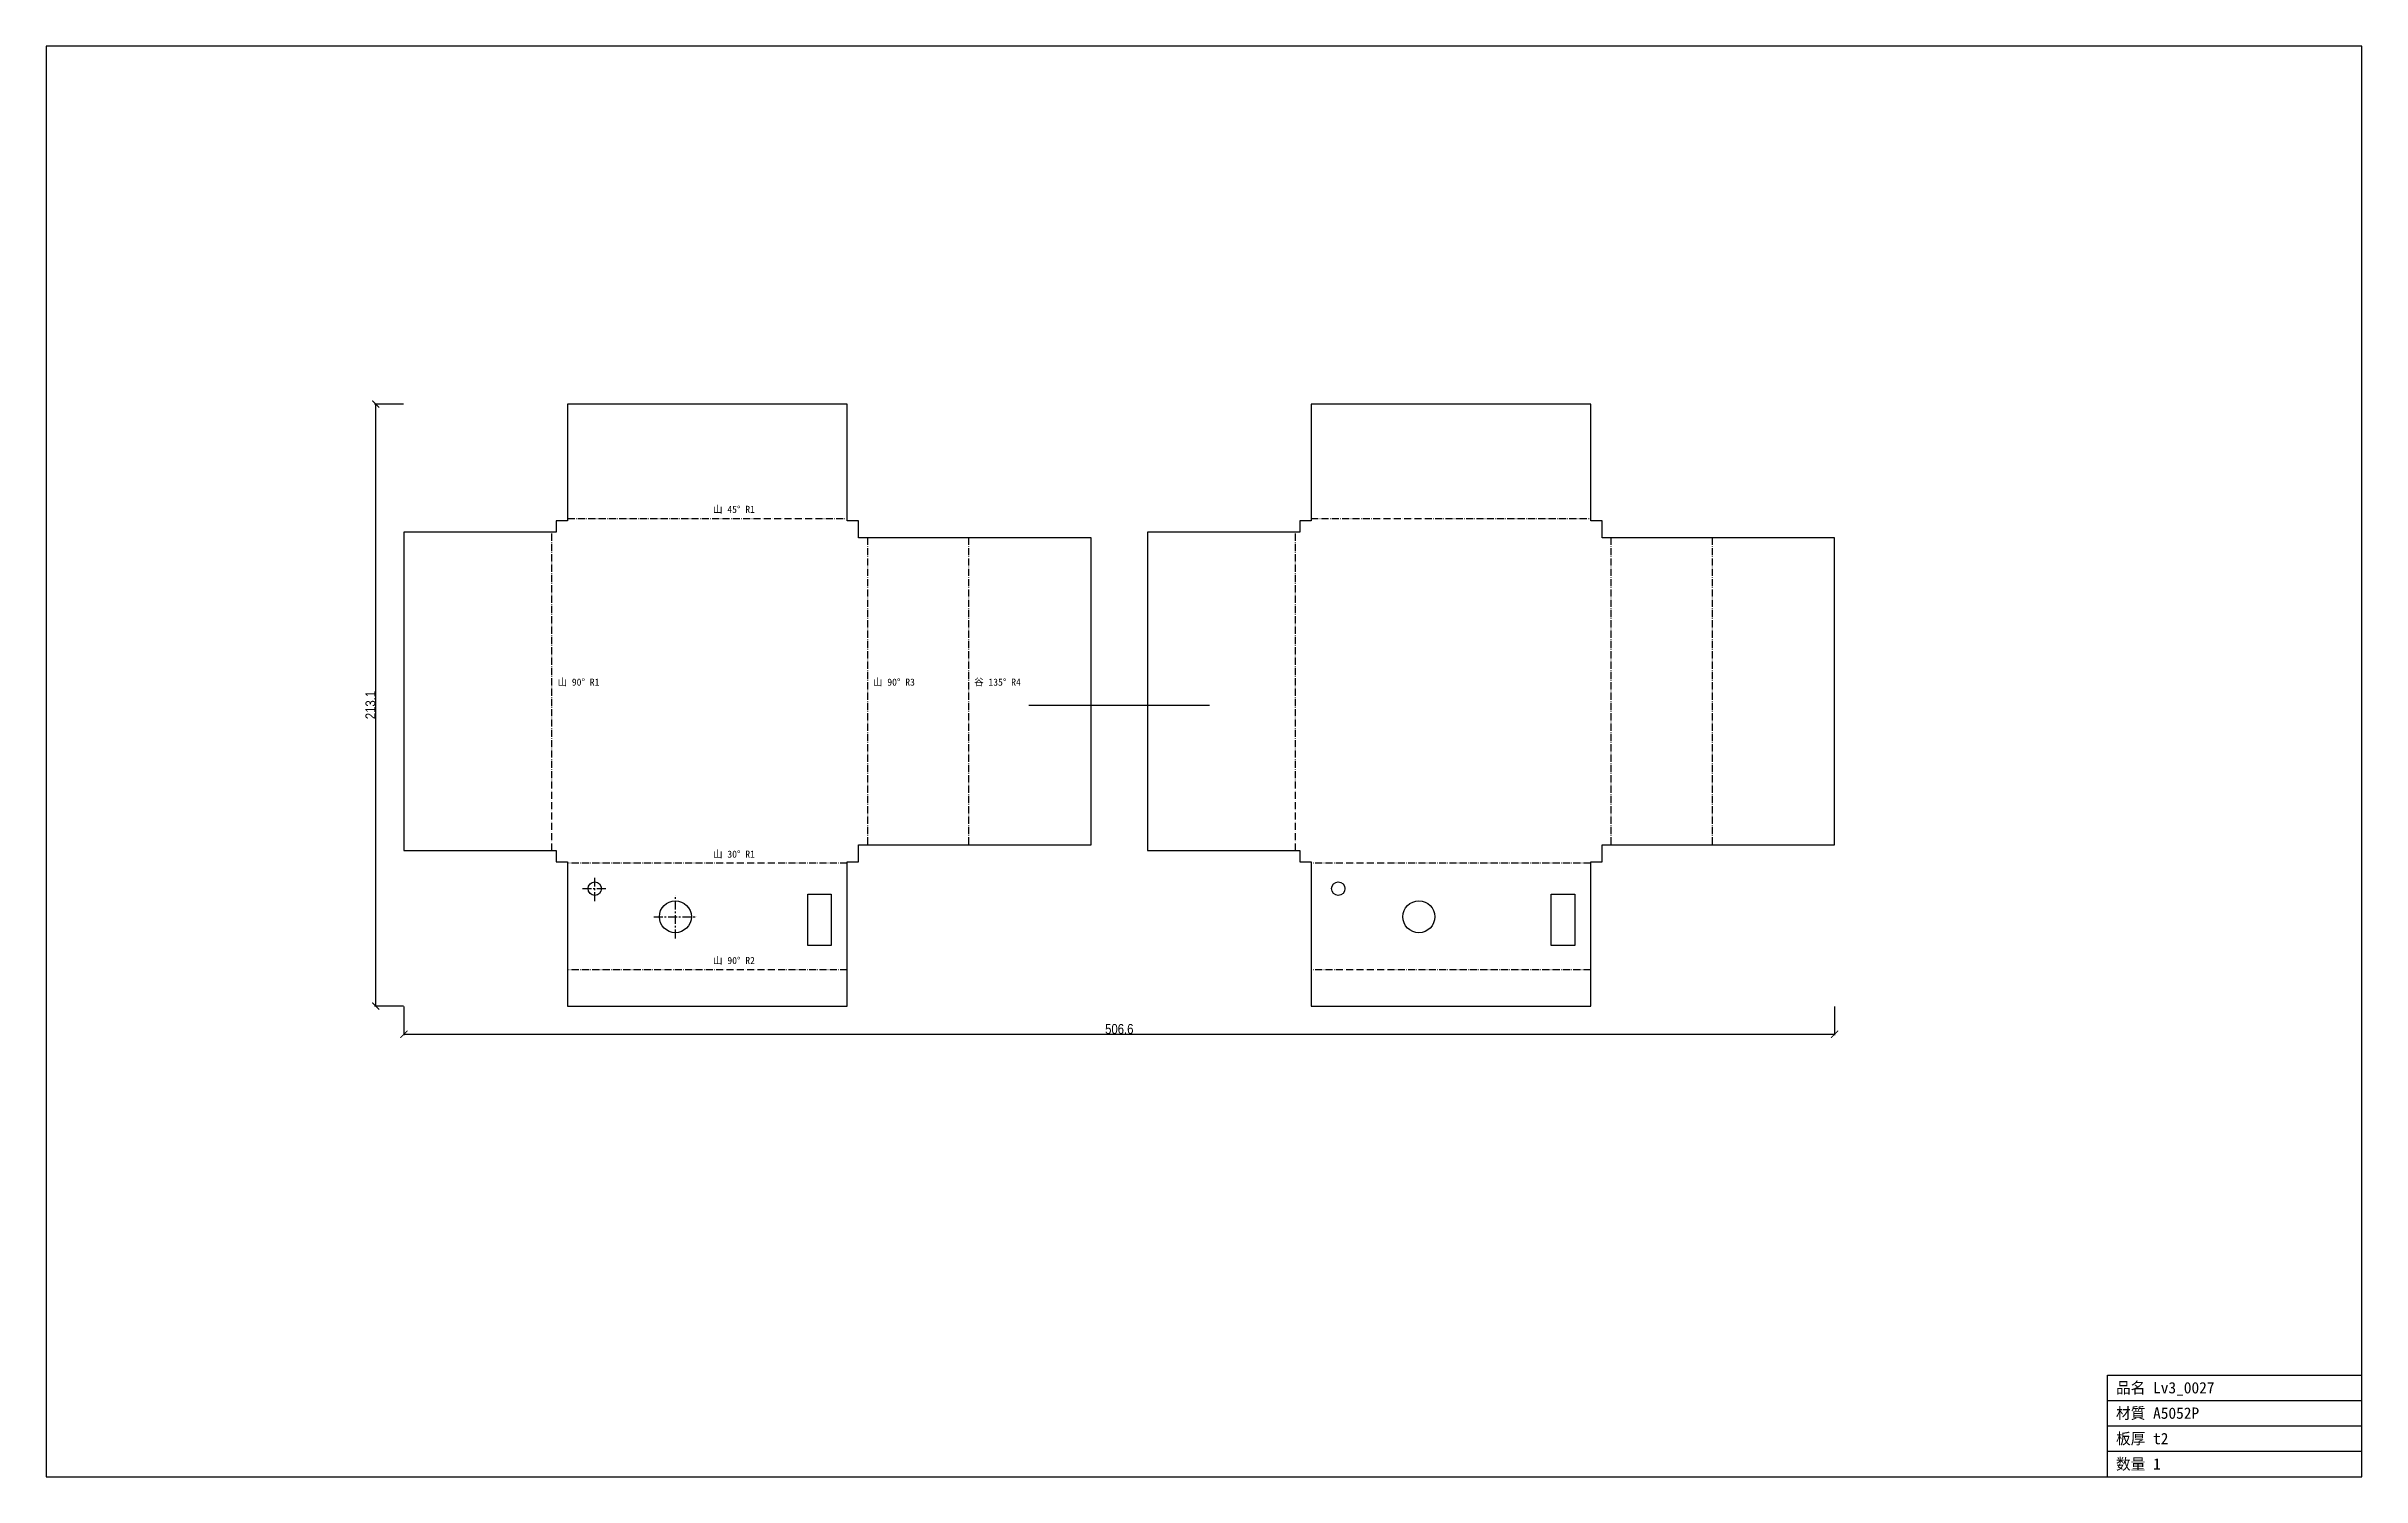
# Model space of a CAD drawing. Header units: millimetres. Extents: x -181 to 639, y -218 to 289.
import ezdxf

# ---------------------------------------------------------------- set-up
doc = ezdxf.new("R2010")
doc.units = ezdxf.units.MM
doc.linetypes.add('CENTER', pattern=[5.08, 3.175, -0.635, 0.635, -0.635])
doc.linetypes.add('DASHDOT', pattern=[3.556, 2.54, -0.508, 0, -0.508])
for name, color, linetype in [('BEND', 7, 'Continuous'), ('CENTER', 7, 'Continuous'), ('CUT', 7, 'Continuous'), ('DIM', 7, 'Continuous'), ('FRAME', 7, 'Continuous'), ('MARK', 7, 'Continuous'), ('TEXT', 7, 'Continuous')]:
    doc.layers.add(name, color=color, linetype=linetype)
doc.styles.add('OpenSansCondensed-Light', font='OpenSansCondensed-Light.ttf')
doc.dimstyles.new('EZDXF', dxfattribs={"dimtxt": 0.25, "dimasz": 0.175, "dimexe": 0.375, "dimexo": 0.125, "dimgap": 0.1, "dimtad": 1, "dimlfac": 100, "dimzin": 12, "dimdsep": 46, "dimtxsty": 'OpenSansCondensed-Light', "dimblk": 'ARCHTICK', "dimcen": 2.5, "dimazin": 3, "dimtfac": 0.5, "dimtmove": 2, "dimatfit": 3})

# ---------------------------------------------------------------- blocks, each defined once
blk = doc.blocks.new('_ARCHTICK')
at = {"color": 0, "linetype": 'BYBLOCK', "const_width": 0.15}
blk.add_lwpolyline([(-0.5, -0.5), (0.5, 0.5)], dxfattribs=at)

msp = doc.modelspace()

# ---------------------------------------------------------------- linework, layer by layer
at = {"layer": 'BEND', "color": 1, "linetype": 'DASHDOT'}
for p, q in [((-1.57, 4), (-1.57, 116.77)), ((4, 121.56), (103, 121.56)), ((261.73, 4), (261.73, 116.77)), ((267.3, 121.56), (366.3, 121.56)), ((110.14, 114.77), (110.14, 6)), ((145.96, 114.77), (145.96, 6)), ((373.44, 114.77), (373.44, 6)), ((409.26, 114.77), (409.26, 6)), ((103, -0.52), (4, -0.52)), ((366.3, -0.52), (267.3, -0.52)), ((103, -38.18), (4, -38.18)), ((366.3, -38.18), (267.3, -38.18))]:
    msp.add_line(p, q, dxfattribs=at)
at = {"layer": 'CENTER', "color": 1, "linetype": 'CENTER'}
for p, q in [((13.61, -13.86), (13.61, -5.12)), ((9.24, -9.49), (17.98, -9.49)), ((42.16, -27.08), (42.16, -11.77)), ((34.51, -19.43), (49.82, -19.43))]:
    msp.add_line(p, q, dxfattribs=at)
at = {"layer": 'CUT'}
for p, q in [((103, 162.11), (4, 162.11)), ((4, 162.11), (4, 120.77)), ((103, 120.77), (103, 162.11)), ((366.3, 162.11), (267.3, 162.11)), ((267.3, 162.11), (267.3, 120.77)), ((366.3, 120.77), (366.3, 162.11)), ((0, 116.77), (-53.94, 116.77)), ((-53.94, 116.77), (-53.94, 4)), ((4, 120.77), (0, 120.77)), ((0, 120.77), (0, 116.77)), ((107, 120.77), (103, 120.77)), ((107, 114.77), (107, 120.77)), ((263.3, 116.77), (209.36, 116.77)), ((209.36, 116.77), (209.36, 4)), ((267.3, 120.77), (263.3, 120.77)), ((263.3, 120.77), (263.3, 116.77)), ((370.3, 120.77), (366.3, 120.77)), ((370.3, 114.77), (370.3, 120.77)), ((189.36, 114.77), (107, 114.77)), ((189.36, 6), (189.36, 114.77)), ((452.66, 114.77), (370.3, 114.77)), ((452.66, 6), (452.66, 114.77)), ((-53.94, 4), (0, 4)), ((0, 4), (0, 0)), ((0, 0), (4, 0)), ((4, 0), (4, -51.04)), ((103, -51.04), (103, 0)), ((103, 0), (107, 0)), ((107, 0), (107, 6)), ((107, 6), (189.36, 6)), ((209.36, 4), (263.3, 4)), ((263.3, 4), (263.3, 0)), ((263.3, 0), (267.3, 0)), ((267.3, 0), (267.3, -51.04)), ((366.3, -51.04), (366.3, 0)), ((366.3, 0), (370.3, 0)), ((370.3, 0), (370.3, 6)), ((370.3, 6), (452.66, 6)), ((89.03, -29.59), (89.03, -11.46)), ((89.03, -11.46), (97.33, -11.46)), ((97.33, -11.46), (97.33, -29.59)), ((352.33, -29.59), (352.33, -11.46)), ((352.33, -11.46), (360.63, -11.46)), ((360.63, -11.46), (360.63, -29.59)), ((97.33, -29.59), (89.03, -29.59)), ((360.63, -29.59), (352.33, -29.59)), ((4, -51.04), (103, -51.04)), ((267.3, -51.04), (366.3, -51.04))]:
    msp.add_line(p, q, dxfattribs=at)
for centre, radius in [((13.61, -9.49), 2.37), ((276.91, -9.49), 2.37), ((42.16, -19.43), 5.66), ((305.46, -19.43), 5.66)]:
    msp.add_circle(centre, radius, dxfattribs=at)
at = {"layer": 'FRAME'}
for p, q in [((639.31, 288.76), (-180.59, 288.76)), ((-180.59, 288.76), (-180.59, -217.69)), ((639.31, -217.69), (639.31, 288.76)), ((549.31, -217.69), (549.31, -181.69)), ((549.31, -181.69), (639.31, -181.69)), ((549.31, -190.69), (639.31, -190.69)), ((549.31, -199.69), (639.31, -199.69)), ((549.31, -208.69), (639.31, -208.69)), ((-180.59, -217.69), (639.31, -217.69))]:
    msp.add_line(p, q, dxfattribs=at)
at = {"layer": 'MARK'}
msp.add_line((167.38, 55.54), (231.33, 55.54), dxfattribs=at)

# ---------------------------------------------------------------- texts
at = {"layer": 'TEXT'}
for s, height, p in [('山 45° R1', 2.5, (55.5, 123.56)), ('山 90° R1', 2.5, (0.43, 62.39)), ('山 90° R3', 2.5, (112.14, 62.39)), ('谷 135° R4', 2.5, (147.96, 62.39)), ('山 30° R1', 2.5, (55.5, 1.48)), ('山 90° R2', 2.5, (55.5, -36.18)), ('品名 Lv3_0027', 4, (552.31, -188.19)), ('材質 A5052P', 4, (552.31, -197.19)), ('板厚 t2', 4, (552.31, -206.19)), ('数量 1', 4, (552.31, -215.19))]:
    msp.add_text(s, height=height, dxfattribs=at).set_placement(p)

# ---------------------------------------------------------------- dimensions: what is measured, and where the dimension line sits
at = {"layer": 'DIM'}
msp.add_linear_dim(base=(-63.944, -51.0384), p1=(-53.944, -51.0384), p2=(-53.944, 162.1089), angle=90, dimstyle='EZDXF', override={"dimtxt": 3.5, "dimasz": 2.5, "dimdec": 1, "dimlfac": 1}, dxfattribs=at).render()
msp.add_linear_dim(base=(-53.94, -61.04), p1=(-53.94, -51.04), p2=(452.66, -51.04), dimstyle='EZDXF', override={"dimtxt": 3.5, "dimasz": 2.5, "dimdec": 1, "dimlfac": 1}, dxfattribs=at).render()

doc.saveas('drawing.dxf')
